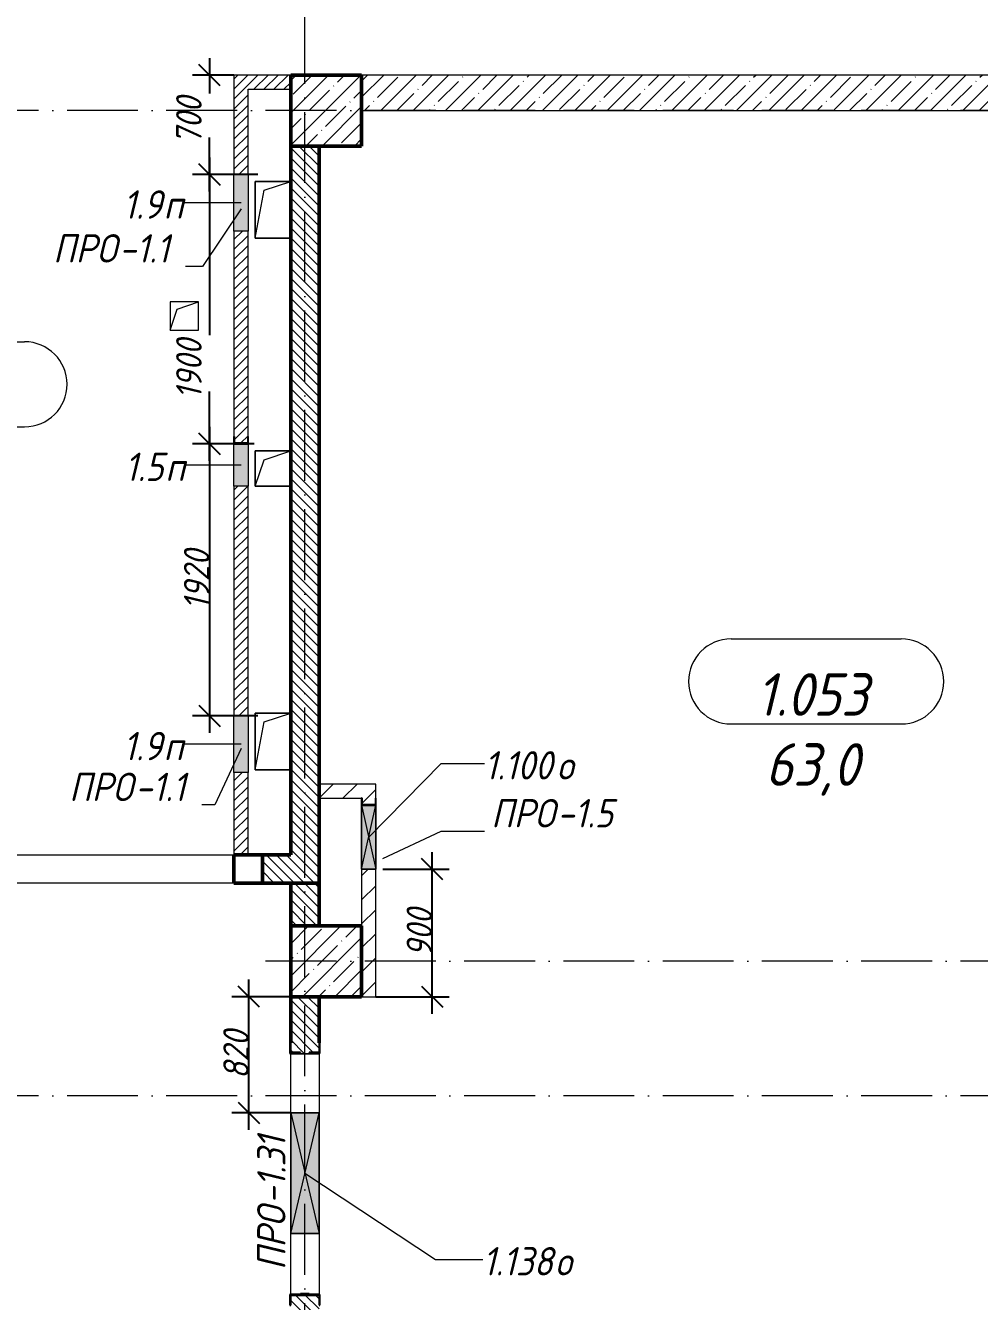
# Model space of a CAD drawing. Header units: millimetres. Extents: x -12989 to 629078, y -109036 to 555275.
# Drawn here: x 604393 to 611121, y 273823 to 282823 of the extents above; entities that cross this region are included whole.
import ezdxf

# ---------------------------------------------------------------- set-up
doc = ezdxf.new("R2010")
doc.units = ezdxf.units.MM
doc.linetypes.add('50_200_ШТРИХ_1Т_ш5_п1_п1_', pattern=[700, 500, -100, 0, -100])
for name, color, linetype, lineweight in [('A-____-____-DIMS', 7, 'Continuous', 9), ('A-DETL-GENF-OTLN', 7, 'Continuous', 9), ('A-FLOR-____-OTLN', 7, 'Continuous', 9), ('A-GENM-____-IDEN', 7, 'Continuous', 9), ('A-GENM-____-MCUT', 7, 'Continuous', 25), ('A-GENM-____-OTLN', 7, 'Continuous', 9), ('A-GENM-____-OTLN-1', 7, 'Continuous', 25), ('A-GLAZ-____-IDEN', 7, 'Continuous', 9), ('A-GLAZ-____-OTLN', 7, 'Continuous', 9), ('A-WALL-____-MCUT-1', 7, 'Continuous', 9), ('A-WALL-____-MCUT-2', 7, 'Continuous', 50), ('A-WALL-____-PATT-1', 7, 'Continuous', 9), ('A-WALL-FNSH-MCUT-1', 7, 'Continuous', 9), ('I-WALL-____-OTLN', 7, 'Continuous', 9), ('S-COLS-____-MCUT', 7, 'Continuous', 50), ('S-COLS-____-OTLN', 7, 'Continuous', 9), ('S-GRID-____-OTLN-1', 7, '50_200_ШТРИХ_1Т_ш5_п1_п1_', 9)]:
    doc.layers.add(name, color=color, linetype=linetype, lineweight=lineweight)
doc.layers.add('A-AREA-IDEN-1', color=7, linetype='Continuous', lineweight=9, true_color=0xaaaaaa)
doc.styles.add('ISOCPEUR_I', font='isocpeui.ttf', dxfattribs={"width": 0.9, "height": 2.5})
doc.styles.add('ISOCPEUR_I_10', font='isocpeui.ttf', dxfattribs={"width": 0.9, "height": 180})
doc.styles.add('ISOCPEUR_I_9', font='isocpeui.ttf', dxfattribs={"width": 0.9, "height": 250})
doc.dimstyles.new('ISO-1_8_0_9К_СРЕДНИЙ_Кладочные_3', dxfattribs={"dimscale": 304.8, "dimtxt": 179.276612, "dimasz": 0.492126, "dimexe": 0.393701, "dimexo": 0, "dimgap": 0, "dimtad": 1, "dimdec": 3, "dimrnd": 0.001, "dimdsep": 46, "dimtxsty": 'ISOCPEUR_I_10', "dimblk1": 'OBLIQUE', "dimblk2": 'OBLIQUE', "dimsah": 1, "dimcen": 0.09, "dimdle": 0.393701, "dimazin": 0, "dimtfac": 1, "dimtdec": 4, "dimtix": 1, "dimtmove": 0, "dimatfit": 3, "dimfxl": 1, "dimtvp": 1, "dimtolj": 1, "dimtzin": 0, "dimarcsym": 2})
doc.dimstyles.new('ISO-1_8_0_9К_СРЕДНИЙ_Кладочные_5', dxfattribs={"dimscale": 304.8, "dimtxt": 179.276612, "dimasz": 0.492126, "dimexe": 0.393701, "dimexo": 0, "dimgap": 0, "dimtad": 1, "dimdec": 3, "dimrnd": 0.001, "dimdsep": 46, "dimtxsty": 'ISOCPEUR_I_10', "dimblk1": 'OBLIQUE', "dimblk2": 'OBLIQUE', "dimsah": 1, "dimcen": 0.09, "dimdle": 0.393701, "dimazin": 0, "dimtfac": 1, "dimtdec": 4, "dimtix": 1, "dimtmove": 2, "dimatfit": 3, "dimfxl": 1, "dimtvp": 1, "dimtolj": 1, "dimtzin": 0, "dimarcsym": 2})
pattern_1 = [(45, (513013.31, 265891.49), (-35.35534, 35.35534), [])]
pattern_2 = [(135, (513013.31, 265891.49), (-35.35534, -35.35534), [])]
pattern_3 = [(45, (513013.31, 265891.49), (-84.85281, 84.85281), [])]

# ---------------------------------------------------------------- blocks, each defined once
blk = doc.blocks.new('BSC_Колонна _Прямоугольная - 500х500-V32-АР1_План отверстий 1 этажа в осях 1-64_А-ГГ')
at = {"layer": 'S-COLS-____-OTLN'}
h = blk.add_hatch(dxfattribs=at)
h.set_pattern_fill('FP_64', color=256, style=0, pattern_type=2)
h.set_pattern_definition([(45, (-93500, -16331.04), (-114.04925, 114.04925), []), (45, (-93385.95, -16331.04), (-114.04925, 114.04925), [201.613, -40.323, 3.353, -36.97])])
h.paths.add_polyline_path([(-250, -250), (250, -250), (250, 250), (-250, 250)], flags=0)
at = {"layer": 'S-COLS-____-MCUT'}
for p, q in [((250, 250), (-250, 250)), ((-250, 250), (-250, -250)), ((250, -250), (250, 250)), ((-250, -250), (250, -250))]:
    blk.add_line(p, q, dxfattribs=at)
blk = doc.blocks.new('BSC_Колонна _Прямоугольная - 500х500-V83-АР1_План отверстий 1 этажа в осях 1-64_А-ГГ')
at = {"layer": 'S-COLS-____-OTLN'}
h = blk.add_hatch(dxfattribs=at)
h.set_pattern_fill('FP_115', color=256, style=0, pattern_type=2)
h.set_pattern_definition([(45, (-93500, -10331.04), (-114.04925, 114.04925), []), (45, (-93385.95, -10331.04), (-114.04925, 114.04925), [201.613, -40.323, 3.353, -36.97])])
h.paths.add_polyline_path([(-250, -250), (250, -250), (250, 250), (-250, 250)], flags=0)
at = {"layer": 'S-COLS-____-MCUT'}
for p, q in [((250, 250), (-250, 250)), ((-250, 250), (-250, -250)), ((250, -250), (250, 250)), ((-250, -250), (250, -250))]:
    blk.add_line(p, q, dxfattribs=at)
blk = doc.blocks.new('Фахверк_СКБ_Уголок - 200_4010-27904266-АР1_План отверстий 1 этажа в осях 1-64_А-ГГ')
at = {"layer": 'A-GENM-____-MCUT'}
for p, q in [((125, 156), (50, 156)), ((50, 156), (50, 150)), ((50, 150), (119, 150)), ((119, 150), (119, 81)), ((125, 81), (125, 156)), ((119, 81), (125, 81)), ((125, 19), (119, 19)), ((119, 19), (119, -50)), ((125, -56), (125, 19)), ((119, -50), (50, -50)), ((50, -50), (50, -56)), ((50, -56), (125, -56))]:
    blk.add_line(p, q, dxfattribs=at)
blk = doc.blocks.new('154_Фахверк_СКБ_Швеллер - Тип_100_4010-27789772-АР1_План отверстий 1 этажа в осях 1-64_А-ГГ')
at = {"layer": 'A-GENM-____-MCUT'}
for p, q in [((175, 50), (125, 50)), ((125, 50), (125, -50)), ((128, 47), (175, 47)), ((128, -47), (128, 47)), ((175, 47), (175, 50)), ((125, -50), (175, -50)), ((175, -47), (128, -47)), ((175, -50), (175, -47))]:
    blk.add_line(p, q, dxfattribs=at)
blk = doc.blocks.new('154_Стойка_СКБ_Уголок - СМ-2530_200-28213945-АР1_План отверстий 1 этажа в осях 1-64_А-ГГ')
at = {"layer": 'A-GENM-____-MCUT'}
for p, q in [((125, 156), (125, 81)), ((200, 156), (125, 156)), ((131, 81), (131, 150)), ((131, 150), (200, 150)), ((200, 150), (200, 156)), ((125, 81), (131, 81)), ((131, 19), (125, 19)), ((125, 19), (125, -56)), ((131, -50), (131, 19)), ((125, -56), (200, -56)), ((200, -50), (131, -50)), ((200, -56), (200, -50))]:
    blk.add_line(p, q, dxfattribs=at)
blk = doc.blocks.new('Стойка_Влож_Полоса боковая - Полоса-28213942-АР1_План отверстий 1 этажа в осях 1-64_А-ГГ')
at = {"layer": 'A-GENM-____-OTLN'}
for p, q in [((-5, 60), (0, 60)), ((-5, -60), (-5, 60)), ((0, 31), (0, -31)), ((0, -60), (-5, -60))]:
    blk.add_line(p, q, dxfattribs=at)
blk = doc.blocks.new('AR_Отверстие Ниша - Лючок-32403098-АР1_План отверстий 1 этажа в осях 1-64_А-ГГ')
at = {"layer": 'A-GLAZ-____-OTLN'}
blk.add_hatch(color=256, dxfattribs=at).paths.add_polyline_path([(-200, -50), (200, -50), (200, 50), (-200, 50)], flags=0)
for p, q in [((-200, 50), (200, 50)), ((-200, -50), (-200, 50)), ((200, 50), (200, -50)), ((200, -50), (-200, -50))]:
    blk.add_line(p, q, dxfattribs=at)
blk = doc.blocks.new('AR_Отверстие Ниша - Лючок-32403128-АР1_План отверстий 1 этажа в осях 1-64_А-ГГ')
at = {"layer": 'A-GLAZ-____-OTLN'}
blk.add_hatch(color=256, dxfattribs=at).paths.add_polyline_path([(-150, 50), (-150, -50), (150, -50), (150, 50)], flags=0)
for p, q in [((-150, 50), (150, 50)), ((-150, -50), (-150, 50)), ((150, -50), (-150, -50))]:
    blk.add_line(p, q, dxfattribs=at)
blk = doc.blocks.new('AR_Отверстие прямоугольное _в плите_ - AR_Отверстие прямоугольное _в плите_-30459204-АР1_План отверстий 1 этажа в осях 1-64_А-ГГ')
at = {"layer": 'A-GENM-____-OTLN'}
for p, q in [((125, 200), (-125, 200)), ((-125, 200), (-125, -200)), ((-62.5, 137.5), (125, 200)), ((-125, -200), (-62.5, 137.5)), ((-125, -200), (125, -200))]:
    blk.add_line(p, q, dxfattribs=at)
blk = doc.blocks.new('AR_Отверстие прямоугольное _в плите_ - AR_Отверстие прямоугольное _в плите_-V160-АР1_План отверстий 1 этажа в осях 1-64_А-ГГ')
at = {"layer": 'A-GENM-____-OTLN'}
for p, q in [((125, 125), (-125, 125)), ((-125, 125), (-125, -125)), ((-62.5, 62.5), (125, 125)), ((-125, -125), (-62.5, 62.5)), ((-125, -125), (125, -125))]:
    blk.add_line(p, q, dxfattribs=at)
blk = doc.blocks.new('AR_Отверстие прямоугольное _в плите_ - AR_Отверстие прямоугольное _в плите_-30459597-АР1_План отверстий 1 этажа в осях 1-64_А-ГГ')
at = {"layer": 'A-GENM-____-OTLN'}
for p, q in [((100, 100), (-100, 100)), ((-100, 100), (-100, -100)), ((-50, 50), (100, 100)), ((100, -100), (100, 100)), ((-100, -100), (-50, 50)), ((-100, -100), (100, -100))]:
    blk.add_line(p, q, dxfattribs=at)
blk = doc.blocks.new('BSC_Колонна _Прямоугольная1 - 200х200 _металл_-35201515-АР1_План отверстий 1 этажа в осях 1-64_А-ГГ')
at = {"layer": 'S-COLS-____-MCUT'}
for p, q in [((100, 100), (-100, 100)), ((-100, 100), (-100, -100)), ((100, -100), (100, 100)), ((-100, -100), (100, -100))]:
    blk.add_line(p, q, dxfattribs=at)
blk = doc.blocks.new('AR_Отверстие прямоугольное _в стене_ - AR_Отверстие прямоугольное _в стене__ОВ-36690962-АР1_План отверстий 1 этажа в осях 1-64_А-ГГ')
at = {"layer": 'A-GLAZ-____-OTLN'}
blk.add_hatch(color=256, dxfattribs=at).paths.add_polyline_path([(-225, 47), (-225, -50), (225, -50), (225, 50), (-225, 50)], flags=0)
at = {"layer": 'A-DETL-GENF-OTLN'}
for p, q in [((-225, -50), (-225, 50)), ((-225, 50), (225, 50)), ((225, 50), (-225, -50)), ((-225, 50), (225, -50)), ((225, 50), (-225, 50)), ((-225, 50), (-225, -50)), ((225, -50), (-225, -50)), ((-225, -50), (225, -50))]:
    blk.add_line(p, q, dxfattribs=at)
blk = doc.blocks.new('AR_Отверстие прямоугольное _в стене_ - AR_Отверстие прямоугольное _в стене__ОВ-36752766-АР1_План отверстий 1 этажа в осях 1-64_А-ГГ')
at = {"layer": 'A-GLAZ-____-OTLN'}
blk.add_hatch(color=256, dxfattribs=at).paths.add_polyline_path([(-425, -100), (425, -100), (425, 100), (-425, 100)], flags=0)
at = {"layer": 'A-DETL-GENF-OTLN'}
for p, q in [((-425, -100), (-425, 100)), ((-425, 100), (425, 100)), ((425, 100), (-425, -100)), ((-425, 100), (425, -100)), ((425, 100), (-425, 100)), ((-425, 100), (-425, -100)), ((425, 100), (425, -100)), ((425, -100), (425, 100)), ((425, -100), (-425, -100)), ((-425, -100), (425, -100))]:
    blk.add_line(p, q, dxfattribs=at)
blk = doc.blocks.new('154_Фахверк_СКБ_Швеллер - Тип_100_4010_1-36655149-АР1_План отверстий 1 этажа в осях 1-64_А-ГГ')
at = {"layer": 'A-GENM-____-MCUT'}
for p, q in [((175, 50), (125, 50)), ((125, 50), (125, -50)), ((128, 47), (175, 47)), ((128, -47), (128, 47)), ((175, 47), (175, 50)), ((125, -50), (175, -50)), ((175, -47), (128, -47)), ((175, -50), (175, -47))]:
    blk.add_line(p, q, dxfattribs=at)
blk = doc.blocks.new('_Oblique')
at = {"color": 0, "linetype": 'ByBlock', "lineweight": -2}
blk.add_line((-0.5, -0.5), (0.5, 0.5), dxfattribs=at)
blk = doc.blocks.new('*D5800')
at = {"layer": 'A-____-____-DIMS', "color": 0, "lineweight": -2, "transparency": 16777216}
for p, q in [((605690.4, 282592.5), (605690.4, 282344)), ((605863.3, 282472.5), (605570.4, 282472.5)), ((605690.4, 281652.5), (605690.4, 282032.7)), ((606031.4, 281772.5), (605570.4, 281772.5))]:
    blk.add_line(p, q, dxfattribs=at)
at = {"layer": 'Defpoints', "color": 0, "transparency": 16777216}
for p in [(605863.3, 282472.5), (605690.4, 281772.5), (606031.4, 281772.5)]:
    blk.add_point(p, dxfattribs=at)
at = {"layer": 'A-____-____-DIMS', "color": 0, "lineweight": -2, "transparency": 16777216, "xscale": 150, "yscale": 150, "zscale": 150}
for p, rotation in [((605690.4, 282472.5), 90), ((605690.4, 281772.5), 270)]:
    blk.add_blockref('_Oblique', p, dxfattribs=dict(at, rotation=rotation))
at = {"layer": 'A-____-____-DIMS', "color": 0, "transparency": 16777216, "insert": (605455.3, 281983.6), "char_height": 180, "width": 409.578, "attachment_point": 1, "rotation": 90, "line_spacing_factor": 1.149209, "style": 'ISOCPEUR_I_10'}
blk.add_mtext('\\A1;700', dxfattribs=at)
blk = doc.blocks.new('*D5801')
at = {"layer": 'A-____-____-DIMS', "color": 0, "lineweight": -2, "transparency": 16777216}
for p, q in [((605690.4, 281892.5), (605690.4, 280638.6)), ((606031.4, 281772.5), (605570.4, 281772.5)), ((605690.4, 279752.5), (605690.4, 280240.6)), ((606006.6, 279872.5), (605570.4, 279872.5))]:
    blk.add_line(p, q, dxfattribs=at)
at = {"layer": 'Defpoints', "color": 0, "transparency": 16777216}
for p in [(606031.4, 281772.5), (605690.4, 279872.5), (606006.6, 279872.5)]:
    blk.add_point(p, dxfattribs=at)
at = {"layer": 'A-____-____-DIMS', "color": 0, "lineweight": -2, "transparency": 16777216, "xscale": 150, "yscale": 150, "zscale": 150}
for p, rotation in [((605690.4, 281772.5), 90), ((605690.4, 279872.5), 270)]:
    blk.add_blockref('_Oblique', p, dxfattribs=dict(at, rotation=rotation))
at = {"layer": 'A-____-____-DIMS', "color": 0, "transparency": 16777216, "insert": (605455.3, 280187.3), "char_height": 180, "width": 504.733, "attachment_point": 1, "rotation": 90, "line_spacing_factor": 1.149209, "style": 'ISOCPEUR_I_10'}
blk.add_mtext('\\A1;1900', dxfattribs=at)
blk = doc.blocks.new('*D5802')
at = {"layer": 'A-____-____-DIMS', "color": 0, "lineweight": -2, "transparency": 16777216}
for p, q in [((605690.4, 279992.5), (605690.4, 277832.5)), ((606006.6, 279872.5), (605570.4, 279872.5)), ((606031.4, 277952.5), (605570.4, 277952.5))]:
    blk.add_line(p, q, dxfattribs=at)
at = {"layer": 'Defpoints', "color": 0, "transparency": 16777216}
for p in [(606006.6, 279872.5), (605690.4, 277952.5), (606031.4, 277952.5)]:
    blk.add_point(p, dxfattribs=at)
at = {"layer": 'A-____-____-DIMS', "color": 0, "lineweight": -2, "transparency": 16777216, "xscale": 150, "yscale": 150, "zscale": 150}
for p, rotation in [((605690.4, 279872.5), 90), ((605690.4, 277952.5), 270)]:
    blk.add_blockref('_Oblique', p, dxfattribs=dict(at, rotation=rotation))
at = {"layer": 'A-____-____-DIMS', "color": 0, "transparency": 16777216, "insert": (605600.4, 278912.5), "char_height": 180, "width": 504.733, "attachment_point": 5, "rotation": 90, "style": 'ISOCPEUR_I_10'}
blk.add_mtext('\\A1;1920', dxfattribs=at)
blk = doc.blocks.new('*D5841')
at = {"layer": 'A-____-____-DIMS', "color": 0, "lineweight": -2, "transparency": 16777216}
for p, q in [((605967.9, 275032.5), (605967.9, 276092.5)), ((606263.3, 275972.5), (605847.9, 275972.5)), ((606257.3, 275152.5), (605847.9, 275152.5))]:
    blk.add_line(p, q, dxfattribs=at)
at = {"layer": 'Defpoints', "color": 0, "transparency": 16777216}
for p in [(605967.9, 275972.5), (606263.3, 275972.5), (606257.3, 275152.5)]:
    blk.add_point(p, dxfattribs=at)
at = {"layer": 'A-____-____-DIMS', "color": 0, "lineweight": -2, "transparency": 16777216, "xscale": 150, "yscale": 150, "zscale": 150}
for p, rotation in [((605967.9, 275972.5), 90), ((605967.9, 275152.5), 270)]:
    blk.add_blockref('_Oblique', p, dxfattribs=dict(at, rotation=rotation))
at = {"layer": 'A-____-____-DIMS', "color": 0, "transparency": 16777216, "insert": (605877.9, 275562.5), "char_height": 180, "width": 409.578, "attachment_point": 5, "rotation": 90, "style": 'ISOCPEUR_I_10'}
blk.add_mtext('\\A1;820', dxfattribs=at)
blk = doc.blocks.new('*D5845')
at = {"layer": 'A-____-____-DIMS', "color": 0, "lineweight": -2, "transparency": 16777216}
for p, q in [((607261, 275852.5), (607261, 276992.5)), ((606913.3, 276872.5), (607381, 276872.5)), ((606863.3, 275972.5), (607381, 275972.5))]:
    blk.add_line(p, q, dxfattribs=at)
at = {"layer": 'Defpoints', "color": 0, "transparency": 16777216}
for p in [(606913.3, 276872.5), (607261, 276872.5), (606863.3, 275972.5)]:
    blk.add_point(p, dxfattribs=at)
at = {"layer": 'A-____-____-DIMS', "color": 0, "lineweight": -2, "transparency": 16777216, "xscale": 150, "yscale": 150, "zscale": 150}
for p, rotation in [((607261, 276872.5), 90), ((607261, 275972.5), 270)]:
    blk.add_blockref('_Oblique', p, dxfattribs=dict(at, rotation=rotation))
at = {"layer": 'A-____-____-DIMS', "color": 0, "transparency": 16777216, "insert": (607171, 276422.5), "char_height": 180, "width": 409.578, "attachment_point": 5, "rotation": 90, "style": 'ISOCPEUR_I_10'}
blk.add_mtext('\\A1;900', dxfattribs=at)
blk = doc.blocks.new('AAR_СКБ_Марка_помещения_1_5 ммп - Номер _ Площадь-27962135-АИ_План этажа_Стены_1')
at = {"layer": 'A-AREA-IDEN-1'}
for p, q in [((-2.987, 3), (3.013, 3)), ((-2.987, 0), (3.013, 0))]:
    blk.add_line(p, q, dxfattribs=at)
for centre, start, end in [((-2.987, 1.5), 90, 270), ((3.013, 1.5), 270, 90)]:
    blk.add_arc(centre, 1.5, start, end, dxfattribs=at)

msp = doc.modelspace()

# ---------------------------------------------------------------- hatches: boundary and pattern name
at = {"layer": 'A-WALL-____-PATT-1'}
h = msp.add_hatch(dxfattribs=at)
h.set_pattern_fill('FP_5', color=256, style=0, pattern_type=2)
h.set_pattern_definition(pattern_1)
h.paths.add_polyline_path([(605863.3109, 276972.5335), (605963.3109, 276972.5335), (605963.3109, 277552.5335), (605863.3109, 277552.5335)], flags=0)
h.paths.add_polyline_path([(605963.3109, 277952.5335), (605963.3109, 279572.5335), (605863.3109, 279572.5335), (605863.3109, 277952.5335), (605881.459, 277952.5335)], flags=0)
h.paths.add_polyline_path([(605960.3109, 279875.5335), (605960.3109, 279922.5335), (605963.3109, 279922.5335), (605963.3109, 281372.5335), (605863.3109, 281372.5335), (605863.3109, 279922.5335), (605866.3109, 279922.5335), (605866.3109, 279875.5335), (605917.0702, 279875.5335)], flags=0)
h.paths.add_polyline_path([(605863.3109, 281772.5335), (605963.3109, 281772.5335), (605963.3109, 282472.5335), (605863.3109, 282472.5335)], flags=0)
h = msp.add_hatch(dxfattribs=at)
h.set_pattern_fill('FP_5', color=256, style=0, pattern_type=2)
h.set_pattern_definition(pattern_1)
h.paths.add_polyline_path([(606263.3109, 282372.5335), (606263.3109, 282472.5335), (605963.3109, 282472.5335), (605963.3109, 282372.5335)], flags=0)
h = msp.add_hatch(dxfattribs=at)
h.set_pattern_fill('FP_27', color=256, style=0, pattern_type=2)
h.set_pattern_definition([(45, (513013.31, 265891.49), (-114.04925, 114.04925), []), (45, (513127.36, 265891.49), (-114.04925, 114.04925), [201.612, -40.322, 3.353, -36.97])])
h.paths.add_polyline_path([(613763.3109, 282222.5335), (613763.3109, 282472.5335), (606763.3109, 282472.5335), (606763.3109, 282222.5335), (613743.8252, 282222.5335)], flags=0)
h = msp.add_hatch(dxfattribs=at)
h.set_pattern_fill('FP_6', color=256, style=0, pattern_type=2)
h.set_pattern_definition(pattern_2)
h.paths.add_polyline_path([(606463.3109, 276972.5335), (606463.3109, 281972.5335), (606263.3109, 281972.5335), (606263.3109, 276972.5335)], flags=0)
h = msp.add_hatch(dxfattribs=at)
h.set_pattern_fill('FP_4', color=256, style=0, pattern_type=2)
h.set_pattern_definition(pattern_3)
h.paths.add_polyline_path([(606463.3109, 277372.5335), (606863.3109, 277372.5335), (606863.3109, 277472.5335), (606463.3109, 277472.5335)], flags=0)
h = msp.add_hatch(dxfattribs=at)
h.set_pattern_fill('FP_4', color=256, style=0, pattern_type=2)
h.set_pattern_definition(pattern_3)
h.paths.add_polyline_path([(606863.3109, 275972.5335), (606863.3109, 276872.5335), (606763.3109, 276872.5335), (606763.3109, 275972.5335)], flags=0)
h.paths.add_polyline_path([(606860.3109, 277325.5335), (606860.3109, 277372.5335), (606766.3109, 277372.5335), (606766.3109, 277325.5335)], flags=0)
h = msp.add_hatch(dxfattribs=at)
h.set_pattern_fill('FP_6', color=256, style=0, pattern_type=2)
h.set_pattern_definition(pattern_2)
h.paths.add_polyline_path([(606063.3109, 276772.5335), (606463.3109, 276772.5335), (606463.3109, 276972.5335), (606063.3109, 276972.5335), (606063.3109, 276872.5335)], flags=0)
h = msp.add_hatch(dxfattribs=at)
h.set_pattern_fill('FP_6', color=256, style=0, pattern_type=2)
h.set_pattern_definition(pattern_2)
h.paths.add_polyline_path([(606463.3109, 276472.5335), (606463.3109, 276772.5335), (606263.3109, 276772.5335), (606263.3109, 276472.5335)], flags=0)
h = msp.add_hatch(dxfattribs=at)
h.set_pattern_fill('FP_6', color=256, style=0, pattern_type=2)
h.set_pattern_definition(pattern_2)
h.paths.add_polyline_path([(606463.3109, 273472.5335), (606463.3109, 273866.5335), (606394.3109, 273866.5335), (606394.3109, 273872.5335), (606332.3109, 273872.5335), (606332.3109, 273866.5335), (606263.3109, 273866.5335), (606263.3109, 273472.5335)], flags=0)
h.paths.add_polyline_path([(606332.3109, 275572.5335), (606394.3109, 275572.5335), (606394.3109, 275578.5335), (606463.3109, 275578.5335), (606463.3109, 275972.5335), (606263.3109, 275972.5335), (606263.3109, 275578.5335), (606332.3109, 275578.5335)], flags=0)

# ---------------------------------------------------------------- linework, layer by layer
at = {"layer": 'A-FLOR-____-OTLN'}
for p, q in [((606013.3109, 281722.5335), (606263.3109, 281722.5335)), ((606013.3109, 281322.5335), (606013.3109, 281722.5335)), ((606263.3109, 281322.5335), (606013.3109, 281322.5335)), ((606013.3109, 279822.5335), (606263.3109, 279822.5335)), ((606013.3109, 279572.5335), (606013.3109, 279822.5335)), ((606263.3109, 279572.5335), (606013.3109, 279572.5335)), ((606013.3109, 277972.5335), (606263.3109, 277972.5335)), ((606013.3109, 277572.5335), (606013.3109, 277972.5335)), ((606263.3109, 277572.5335), (606013.3109, 277572.5335))]:
    msp.add_line(p, q, dxfattribs=at)
at = {"layer": 'A-GENM-____-IDEN'}
for p, q in [((605913.3109, 281529.3457), (605640.5166, 281123.5335)), ((605640.5166, 281123.5335), (605522.3174, 281123.5335)), ((605913.3109, 277722.5335), (605727.4988, 277324.8858)), ((605727.4988, 277324.8858), (605635.5481, 277324.8858)), ((606913.3109, 276947.5335), (607323.618, 277139.1791)), ((607323.618, 277139.1791), (607629.5355, 277139.1791))]:
    msp.add_line(p, q, dxfattribs=at)
at = {"layer": 'A-GLAZ-____-IDEN'}
for p, q in [((605913.3109, 281572.5335), (605510.6174, 281572.5335)), ((605913.3109, 279722.5335), (605522.3174, 279722.5335)), ((605913.3109, 277752.5335), (605510.6174, 277752.5335)), ((606813.3109, 277097.5335), (607323.618, 277616.7356)), ((607323.618, 277616.7356), (607628.9788, 277616.7356)), ((606363.3109, 274727.5335), (607283.8423, 274118.7026)), ((607283.8423, 274118.7026), (607617.2788, 274118.7026))]:
    msp.add_line(p, q, dxfattribs=at)
at = {"layer": 'A-WALL-____-MCUT-1'}
for p, q in [((613763.3109, 282472.5335), (606763.3109, 282472.5335)), ((606763.3109, 282222.5335), (613763.3109, 282222.5335))]:
    msp.add_line(p, q, dxfattribs=at)
at = {"layer": 'A-WALL-____-MCUT-2'}
for p, q in [((606263.3109, 281972.5335), (606263.3109, 276972.5335)), ((606463.3109, 276472.5335), (606463.3109, 281972.5335)), ((606263.3109, 276972.5335), (606063.3109, 276972.5335)), ((606063.3109, 276772.5335), (606463.3109, 276772.5335)), ((606263.3109, 276772.5335), (606263.3109, 276472.5335)), ((606263.3109, 275972.5335), (606263.3109, 275647.5335)), ((606463.3109, 275647.5335), (606463.3109, 275972.5335)), ((606394.3109, 273872.5335), (606332.3109, 273872.5335))]:
    msp.add_line(p, q, dxfattribs=at)
at = {"layer": 'A-WALL-FNSH-MCUT-1'}
for p, q in [((605863.3109, 282472.5335), (605863.3109, 281772.5335)), ((606263.3109, 282472.5335), (605863.3109, 282472.5335)), ((605963.3109, 281772.5335), (605963.3109, 282372.5335)), ((605963.3109, 282372.5335), (606263.3109, 282372.5335)), ((605863.3109, 281372.5335), (605863.3109, 279922.5335)), ((605963.3109, 279922.5335), (605963.3109, 281372.5335)), ((605863.3109, 279572.5335), (605863.3109, 277952.5335)), ((605963.3109, 277952.5335), (605963.3109, 279572.5335)), ((605863.3109, 277552.5335), (605863.3109, 276972.5335)), ((605963.3109, 276972.5335), (605963.3109, 277552.5335)), ((606863.3109, 277472.5335), (606463.3109, 277472.5335)), ((606863.3109, 277372.5335), (606863.3109, 277472.5335)), ((606463.3109, 277372.5335), (606763.3109, 277372.5335)), ((606763.3109, 276872.5335), (606763.3109, 276472.5335)), ((606863.3109, 275972.5335), (606863.3109, 276872.5335)), ((606763.3109, 275972.5335), (606863.3109, 275972.5335))]:
    msp.add_line(p, q, dxfattribs=at)
at = {"layer": 'I-WALL-____-OTLN'}
for p, q in [((602263.3109, 276972.5335), (605863.3109, 276972.5335)), ((605863.3109, 276772.5335), (602263.3109, 276772.5335)), ((606263.3109, 275152.5335), (606263.3109, 275572.5335)), ((606463.3109, 275572.5335), (606463.3109, 275152.5335)), ((606263.3109, 273872.5335), (606263.3109, 274302.5335)), ((606463.3109, 274302.5335), (606463.3109, 273872.5335))]:
    msp.add_line(p, q, dxfattribs=at)
at = {"layer": 'S-GRID-____-OTLN-1'}
for p, q in [((606363.3109, 261408.8852), (606363.3109, 315772.4512)), ((617087.7175, 282222.5335), (580340.0813, 282222.5335)), ((617087.7175, 276222.5335), (606034.5752, 276222.5335)), ((617087.7175, 275272.5335), (508556.9485, 275272.5335))]:
    msp.add_line(p, q, dxfattribs=at)

# ---------------------------------------------------------------- block references
at = {"layer": 'A-AREA-IDEN-1', "xscale": 199.9999999999999, "yscale": 199.9999999999999, "zscale": 199.9999999999999}
for p in [(603783.6432, 279991.8136), (609966.4056, 277895.8021)]:
    msp.add_blockref('AAR_СКБ_Марка_помещения_1_5 ммп - Номер _ Площадь-27962135-АИ_План этажа_Стены_1', p, dxfattribs=at)
at = {"layer": 'A-GENM-____-OTLN'}
for name, p in [('AR_Отверстие прямоугольное _в плите_ - AR_Отверстие прямоугольное _в плите_-30459204-АР1_План отверстий 1 этажа в осях 1-64_А-ГГ', (606138.3109, 281522.5335)), ('AR_Отверстие прямоугольное _в плите_ - AR_Отверстие прямоугольное _в плите_-30459597-АР1_План отверстий 1 этажа в осях 1-64_А-ГГ', (605513.3109, 280772.5335)), ('AR_Отверстие прямоугольное _в плите_ - AR_Отверстие прямоугольное _в плите_-V160-АР1_План отверстий 1 этажа в осях 1-64_А-ГГ', (606138.3109, 279697.5335)), ('AR_Отверстие прямоугольное _в плите_ - AR_Отверстие прямоугольное _в плите_-30459204-АР1_План отверстий 1 этажа в осях 1-64_А-ГГ', (606138.3109, 277772.5335))]:
    msp.add_blockref(name, p, dxfattribs=at)
at = {"layer": 'A-GENM-____-OTLN', "rotation": 89.99999999999991}
msp.add_blockref('Стойка_Влож_Полоса боковая - Полоса-28213942-АР1_План отверстий 1 этажа в осях 1-64_А-ГГ', (606363.3109, 275572.5335), dxfattribs=at)
at = {"layer": 'A-GENM-____-OTLN-1'}
for name, p, rotation in [('154_Фахверк_СКБ_Швеллер - Тип_100_4010-27789772-АР1_План отверстий 1 этажа в осях 1-64_А-ГГ', (605913.3109, 279747.5335), 90), ('154_Фахверк_СКБ_Швеллер - Тип_100_4010_1-36655149-АР1_План отверстий 1 этажа в осях 1-64_А-ГГ', (606813.3109, 277197.5335), 90), ('154_Стойка_СКБ_Уголок - СМ-2530_200-28213945-АР1_План отверстий 1 этажа в осях 1-64_А-ГГ', (606413.3109, 275447.5335), 89.9999999999999), ('Фахверк_СКБ_Уголок - 200_4010-27904266-АР1_План отверстий 1 этажа в осях 1-64_А-ГГ', (606413.3109, 273747.5335), 89.9999999999999)]:
    msp.add_blockref(name, p, dxfattribs=dict(at, rotation=rotation))
at = {"layer": 'A-GLAZ-____-OTLN'}
for name, p, rotation in [('AR_Отверстие Ниша - Лючок-32403098-АР1_План отверстий 1 этажа в осях 1-64_А-ГГ', (605913.3109, 281572.5335), 90), ('AR_Отверстие Ниша - Лючок-32403128-АР1_План отверстий 1 этажа в осях 1-64_А-ГГ', (605913.3109, 279722.5335), 90), ('AR_Отверстие Ниша - Лючок-32403098-АР1_План отверстий 1 этажа в осях 1-64_А-ГГ', (605913.3109, 277752.5335), 90), ('AR_Отверстие прямоугольное _в стене_ - AR_Отверстие прямоугольное _в стене__ОВ-36690962-АР1_План отверстий 1 этажа в осях 1-64_А-ГГ', (606813.3109, 277097.5335), 90), ('AR_Отверстие прямоугольное _в стене_ - AR_Отверстие прямоугольное _в стене__ОВ-36752766-АР1_План отверстий 1 этажа в осях 1-64_А-ГГ', (606363.3109, 274727.5335), 89.9999999999999)]:
    msp.add_blockref(name, p, dxfattribs=dict(at, rotation=rotation))
at = {"layer": 'S-COLS-____-OTLN'}
for name, p in [('BSC_Колонна _Прямоугольная - 500х500-V32-АР1_План отверстий 1 этажа в осях 1-64_А-ГГ', (606513.3109, 282222.5335)), ('BSC_Колонна _Прямоугольная - 500х500-V83-АР1_План отверстий 1 этажа в осях 1-64_А-ГГ', (606513.3109, 276222.5335))]:
    msp.add_blockref(name, p, dxfattribs=at)
at = {"layer": 'S-COLS-____-OTLN', "rotation": 180}
msp.add_blockref('BSC_Колонна _Прямоугольная1 - 200х200 _металл_-35201515-АР1_План отверстий 1 этажа в осях 1-64_А-ГГ', (605963.3109, 276872.5335), dxfattribs=at)

# ---------------------------------------------------------------- texts
at = {"layer": 'A-AREA-IDEN-1', "char_height": 300, "attachment_point": 8, "line_spacing_factor": 1.139951, "style": 'ISOCPEUR_I'}
for s, insert, width in [('\\pxqc,t8.46667,16.93333,25.4,33.86667,42.33333,50.8,59.26667,67.73333,76.2,84.66667,93.13333,101.6,110.06667,118.53333,127,135.46667,143.93333,152.4,160.86667,169.33333,177.8,186.26667,194.73333,203.2,211.66667,220.13333,228.6,237.06667,245.53333,254,262.46667,270.93333;{1.053}', (609940.9766, 277954.1319), 900), ('\\pxqc,t8.46667,16.93333,25.4,33.86667,42.33333,50.8,59.26667,67.73333,76.2,84.66667,93.13333,101.6,110.06667,118.53333,127,135.46667,143.93333,152.4,160.86667,169.33333,177.8,186.26667,194.73333,203.2,211.66667,220.13333,228.6,237.06667,245.53333,254,262.46667,270.93333;{63,0}', (609941.9766, 277390.1839), 754)]:
    msp.add_mtext(s, dxfattribs=dict(at, insert=insert, width=width))
at = {"layer": 'A-GENM-____-IDEN', "char_height": 200, "attachment_point": 1, "style": 'ISOCPEUR_I_9'}
for s, insert, width in [('ПРО', (604587.4608, 281350.6497), 562.784625), ('-1.1', (605051.8045, 281350.6497), 461.772), ('ПРО', (604700.6915, 277552.002), 562.784625), ('-1.1', (605165.0352, 277552.002), 461.772), ('ПРО', (607676.6788, 277366.2952), 562.784625), ('-1.5', (608141.0226, 277366.2952), 505.063125)]:
    msp.add_mtext(s, dxfattribs=dict(at, insert=insert, width=width))
at = {"layer": 'A-GENM-____-IDEN', "char_height": 200, "attachment_point": 1, "rotation": 90, "style": 'ISOCPEUR_I_9'}
for s, insert, width in [('-1.31', (606026.9586, 274508.1749), 620.506125), ('ПРО', (606026.9586, 274043.8312), 562.784625)]:
    msp.add_mtext(s, dxfattribs=dict(at, insert=insert, width=width))
at = {"layer": 'A-GLAZ-____-IDEN', "char_height": 200, "attachment_point": 1, "style": 'ISOCPEUR_I_9'}
for s, insert, width in [('1.9', (605081.6597, 281660.1481), 346.329), ('\\fISOCPEUR|b0|i1|c204|p34|;\\W.9;п', (605367.4097, 281660.1481), 158.734125), ('1.5', (605093.3597, 279810.1481), 346.329), ('\\fISOCPEUR|b0|i1|c204|p34|;\\W.9;п', (605379.1097, 279810.1481), 158.734125), ('1.9', (605081.6597, 277840.1481), 346.329), ('\\fISOCPEUR|b0|i1|c204|p34|;\\W.9;п', (605367.4097, 277840.1481), 158.734125), ('1.100', (607628.9788, 277704.3502), 620.506125), ('\\fISOCPEUR|b0|i1|c204|p34|;\\W.9;о', (608140.9476, 277704.3502), 158.734125), ('1.138', (607617.2788, 274206.3172), 620.506125), ('\\fISOCPEUR|b0|i1|c204|p34|;\\W.9;о', (608129.2476, 274206.3172), 158.734125)]:
    msp.add_mtext(s, dxfattribs=dict(at, insert=insert, width=width))

# ---------------------------------------------------------------- dimensions: what is measured, and where the dimension line sits
at = {"layer": 'A-____-____-DIMS'}
for base, p1, p2, override, picture, middle in [((605690.4468, 281772.5335), (605863.3109, 282472.5335), (606031.4467, 281772.5335), {"dimpost": '<>', "dimfxl": 719.909474}, '*D5800', (605575.2847, 282188.352)), ((605690.4468, 279872.5335), (606031.4467, 281772.5335), (606006.649, 279872.5335), {"dimpost": '<>', "dimfxl": 1900.161816}, '*D5801', (605575.2847, 280439.6348))]:
    dim = msp.add_linear_dim(base=base, p1=p1, p2=p2, angle=90, dimstyle='ISO-1_8_0_9К_СРЕДНИЙ_Кладочные_5', override=override, dxfattribs=at)
    dim.commit()
    dim.dimension.update_dxf_attribs({"geometry": picture, "text_midpoint": middle, "dimtype": 160, "text_rotation": 90})
for base, p1, p2, override, picture, middle in [((605690.4468, 277952.5335), (606006.649, 279872.5335), (606031.4467, 277952.5335), {"dimpost": '<>', "dimfxl": 1920.16013}, '*D5802', (605600.4468, 278912.5335)), ((607261.0269, 276872.5335), (606863.3109, 275972.5335), (606913.3109, 276872.5335), {"dimpost": '<>', "dimfxl": 901.387819}, '*D5845', (607171.0269, 276422.5335)), ((605967.9012, 275972.5335), (606257.3109, 275152.5335), (606263.3109, 275972.5335), {"dimpost": '<>', "dimfxl": 820.021951}, '*D5841', (605877.9012, 275562.5335))]:
    dim = msp.add_linear_dim(base=base, p1=p1, p2=p2, angle=90, dimstyle='ISO-1_8_0_9К_СРЕДНИЙ_Кладочные_3', override=override, dxfattribs=at)
    dim.commit()
    dim.dimension.update_dxf_attribs({"geometry": picture, "text_midpoint": middle})

doc.saveas('drawing.dxf')
